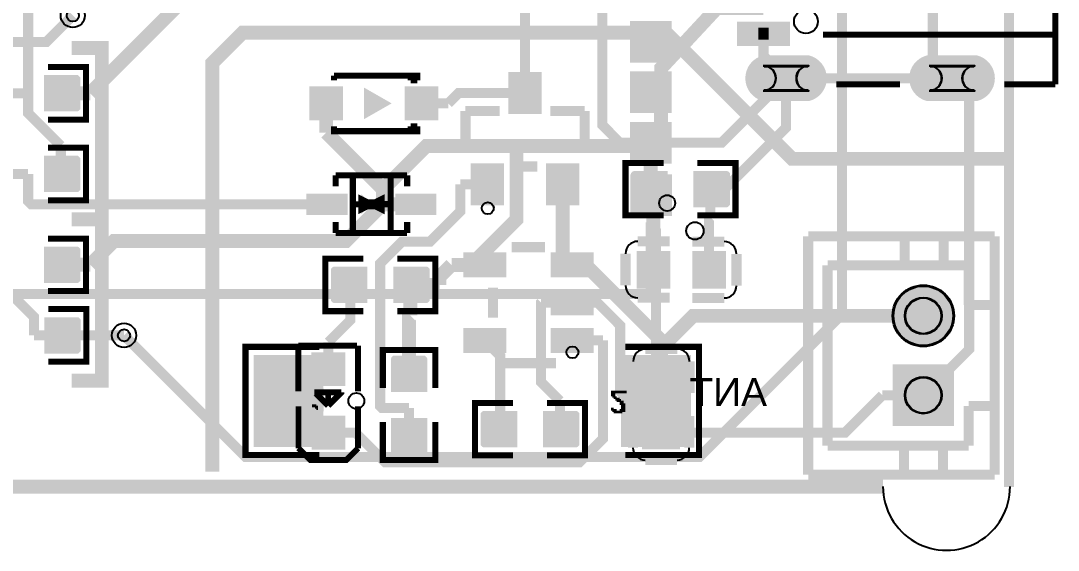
# Model space of a CAD drawing. Header units: millimetres. Extents: x -2.8 to 42, y 68.4 to 97.6.
# Drawn here: x 15.87 to 42.01, y 68.38 to 81.71 of the extents above; entities that cross this region are included whole.
import ezdxf

# ---------------------------------------------------------------- set-up
doc = ezdxf.new("R2010")
doc.units = ezdxf.units.MM
for name, color, linetype, true_color in [('BoardOutLine', 7, 'Continuous', 0xff00ff), ('BottomLayer', 7, 'Continuous', 0x0000ff), ('BottomPasteMaskLayer', 7, 'Continuous', 0x800000), ('BottomSilkLayer', 7, 'Continuous', 0x66cc33), ('BottomSolderMaskLayer', 7, 'Continuous', 0xaa00ff), ('Document', 7, 'Continuous', 0xffffff), ('Hole', 7, 'Continuous', 0x222222), ('Multi-Layer', 7, 'Continuous', 0xc0c0c0), ('TopLayer', 7, 'Continuous', 0xff0000), ('TopPasteMaskLayer', 7, 'Continuous', 0x808080), ('TopSilkLayer', 7, 'Continuous', 0xffcc00), ('TopSolderMaskLayer', 7, 'Continuous', 0x800080)]:
    doc.layers.add(name, color=color, linetype=linetype, true_color=true_color)
doc.styles.get("Standard").update_dxf_attribs({"font": 'arial.ttf'})

msp = doc.modelspace()

# ---------------------------------------------------------------- hatches: boundary and pattern name
at = {"layer": 'BottomLayer'}
for points in [[(32.24508509017028, 80.67820675641349), (31.245085090170278, 80.67820675641349), (31.245085090170278, 81.6782067564136), (32.24508509017028, 81.6782067564136)], [(32.24508509017028, 79.40820421640842), (31.245085090170278, 79.40820421640842), (31.245085090170278, 80.40820421640854), (32.24508509017028, 80.40820421640854)], [(32.24508509017028, 78.13820167640336), (31.245085090170278, 78.13820167640336), (31.245085090170278, 79.13820167640347), (32.24508509017028, 79.13820167640347)], [(32.25509271018541, 76.81831343662691), (31.25509271018541, 76.81831343662691), (31.25509271018541, 77.81831343662691), (32.25509271018541, 77.81831343662691)], [(23.472136144272326, 73.27015494030991), (23.472136144272326, 71.00213360426733), (21.762128524256923, 71.00213360426733), (21.762128524256923, 73.27015494030991)], [(31.022148844297817, 73.27015494030991), (31.022148844297817, 71.00213360426733), (32.73215646431299, 71.00213360426733), (32.73215646431299, 73.27015494030991)]]:
    msp.add_hatch(color=256, dxfattribs=at).paths.add_polyline_path(points)
at = {"layer": 'BottomPasteMaskLayer'}
for points in [[(32.24508509017028, 80.67820675641349), (31.245085090170278, 80.67820675641349), (31.245085090170278, 81.6782067564136), (32.24508509017028, 81.6782067564136)], [(32.24508509017028, 79.40820421640842), (31.245085090170278, 79.40820421640842), (31.245085090170278, 80.40820421640854), (32.24508509017028, 80.40820421640854)], [(32.24508509017028, 78.13820167640336), (31.245085090170278, 78.13820167640336), (31.245085090170278, 79.13820167640347), (32.24508509017028, 79.13820167640347)], [(32.25509271018541, 76.81831343662691), (31.25509271018541, 76.81831343662691), (31.25509271018541, 77.81831343662691), (32.25509271018541, 77.81831343662691)], [(23.472136144272326, 73.17015494031), (23.472136144272326, 72.62171704343416), (23.37213614427219, 72.52171704343414), (22.990728981458005, 72.52171704343414), (22.89072898145787, 72.42171704343411), (22.89072898145787, 71.85057150114312), (22.990728981458005, 71.7505715011431), (23.37213614427219, 71.7505715011431), (23.472136144272326, 71.65057150114308), (23.472136144272326, 71.10213360426724), (23.37213614427219, 71.00213360426733), (21.86212852425706, 71.00213360426733), (21.762128524256923, 71.10213360426724), (21.762128524256923, 73.17015494031), (21.86212852425706, 73.27015494030991), (23.37213614427219, 73.27015494030991)], [(31.022148844297817, 73.17015494031), (31.022148844297817, 72.62171704343416), (31.122148844297726, 72.52171704343414), (31.50355600711191, 72.52171704343414), (31.603556007112047, 72.42171704343411), (31.603556007112047, 71.85057150114312), (31.50355600711191, 71.7505715011431), (31.122148844297726, 71.7505715011431), (31.022148844297817, 71.65057150114308), (31.022148844297817, 71.10213360426724), (31.122148844297726, 71.00213360426733), (32.63215646431286, 71.00213360426733), (32.73215646431299, 71.10213360426724), (32.73215646431299, 73.17015494031), (32.63215646431286, 73.27015494030991), (31.122148844297726, 73.27015494030991)]]:
    msp.add_hatch(color=256, dxfattribs=at).paths.add_polyline_path(points)
at = {"layer": 'BottomSolderMaskLayer'}
for points in [[(32.27049030227113, 80.65280154431275), (31.21969020067081, 80.65280154431275), (31.21969020067081, 81.70360164591307), (32.27049030227113, 81.70360164591307)], [(34.57623825247629, 79.68672847345705, -0.7853981633974483), (34.57623825247629, 80.83752857505725), (35.72703835407674, 80.83752857505725, -0.7853981633974483), (35.72703835407674, 79.68672847345705)], [(38.704015517122116, 79.68672847345705, -0.7853981633974483), (38.704015517122116, 80.83752857505725), (39.959433809776556, 80.83752857505725, -0.7853981633974483), (39.959433809776556, 79.68672847345705)], [(32.27049030227113, 79.38279900430769), (31.21969020067081, 79.38279900430769), (31.21969020067081, 80.433599105908), (32.27049030227113, 80.433599105908)], [(32.27049030227113, 78.11279646430262), (31.21969020067081, 78.11279646430262), (31.21969020067081, 79.16359656590294), (32.27049030227113, 79.16359656590294)], [(32.280490180335164, 76.79291596647715), (31.229690078735075, 76.79291596647715), (31.229690078735075, 77.84371606807736), (32.280490180335164, 77.84371606807736)], [(37.83307721615447, 74.27914655829318, 1), (39.38307721615447, 74.27914655829318, 1)], [(23.497533554068013, 73.29555527557363), (23.497533554068013, 70.97673326900349), (21.736725832452294, 70.97673326900349), (21.736725832452294, 73.29555527557363)], [(30.996751434502357, 73.29555527557363), (30.996751434502357, 70.97673326900349), (32.75755915611762, 70.97673326900349), (32.75755915611762, 73.29555527557363)], [(39.383090339513956, 73.05415968165278), (39.383090339513956, 71.50415968165271), (37.833064092794984, 71.50415968165271), (37.833064092794984, 73.05415968165278)]]:
    msp.add_hatch(color=256, dxfattribs=at).paths.add_polyline_path(points)
at = {"layer": 'Document'}
for points in [[(25.21506223012443, 79.62915925831862), (24.515062230124613, 79.22915925831865), (24.515062230124613, 80.02915925831849)], [(23.86507493014983, 79.53916687833384), (23.265074930149922, 79.53916687833384), (23.265074930149922, 79.71915163830329), (23.86507493014983, 79.71915163830329)], [(23.655143510286962, 79.92905765811531), (23.655143510286962, 79.32905765811529), (23.475158750317405, 79.32905765811529), (23.475158750317405, 79.92905765811531)], [(26.264871729743618, 79.53916687833384), (25.66487172974348, 79.53916687833384), (25.66487172974348, 79.71915163830329), (26.264871729743618, 79.71915163830329)], [(24.450647701295566, 77.34315468630939), (24.450647701295566, 76.83515367030736), (24.704648209296465, 77.08915417830838)], [(24.958648717297592, 76.83515367030736), (24.958648717297592, 77.34315468630939), (24.704648209296465, 77.08915417830838)], [(23.554305308610537, 72.66443992887991), (23.554305308610537, 73.20444500889005), (23.684302768605676, 73.20444500889005), (23.684302768605676, 72.66443992887991)], [(23.889763779527584, 72.87007874015762), (23.34975869951745, 72.87007874015762), (23.34975869951745, 73.00005080010158), (23.889763779527584, 73.00005080010158)], [(23.356972313944652, 71.90650241300489), (23.39296418592835, 71.90650241300489), (23.39296418592835, 72.44650749301502), (23.356972313944652, 72.44650749301502)], [(23.39296418592835, 71.87051054102119), (23.42898145796289, 71.87051054102119), (23.42898145796289, 72.44650749301502), (23.39296418592835, 72.44650749301502)], [(23.42898145796289, 71.87051054102119), (23.464973329946588, 71.87051054102119), (23.464973329946588, 72.44650749301502), (23.42898145796289, 72.44650749301502)], [(23.464973329946588, 71.87051054102119), (23.500965201930285, 71.87051054102119), (23.500965201930285, 72.44650749301502), (23.464973329946588, 72.44650749301502)], [(30.73939547879081, 72.25323850647703), (30.775387350774736, 72.25323850647703), (30.775387350774736, 72.39723139446289), (30.73939547879081, 72.39723139446289)], [(30.775387350774736, 72.21722123444249), (30.811379222758433, 72.21722123444249), (30.811379222758433, 72.39723139446289), (30.775387350774736, 72.39723139446289)], [(30.811379222758433, 72.18122936245868), (30.847396494793202, 72.18122936245868), (30.847396494793202, 72.39723139446289), (30.811379222758433, 72.39723139446289)], [(30.847396494793202, 72.32522225044454), (30.8833883667769, 72.32522225044454), (30.8833883667769, 72.39723139446289), (30.847396494793202, 72.39723139446289)], [(30.8833883667769, 72.32522225044454), (30.91938023876037, 72.32522225044454), (30.91938023876037, 72.39723139446289), (30.8833883667769, 72.39723139446289)], [(30.91938023876037, 72.32522225044454), (30.955397510795137, 72.32522225044454), (30.955397510795137, 72.39723139446289), (30.91938023876037, 72.39723139446289)], [(30.955397510795137, 72.32522225044454), (30.991389382778834, 72.32522225044454), (30.991389382778834, 72.39723139446289), (30.955397510795137, 72.39723139446289)], [(30.991389382778834, 72.32522225044454), (31.02738125476253, 72.32522225044454), (31.02738125476253, 72.39723139446289), (30.991389382778834, 72.39723139446289)], [(31.02738125476253, 72.32522225044454), (31.063398526797073, 72.32522225044454), (31.063398526797073, 72.39723139446289), (31.02738125476253, 72.39723139446289)], [(31.063398526797073, 72.32522225044454), (31.09939039878077, 72.32522225044454), (31.09939039878077, 72.39723139446289), (31.063398526797073, 72.39723139446289)], [(31.09939039878077, 72.32522225044454), (31.135382270764467, 72.32522225044454), (31.135382270764467, 72.39723139446289), (31.09939039878077, 72.39723139446289)], [(30.847396494793202, 72.1452374904751), (30.8833883667769, 72.1452374904751), (30.8833883667769, 72.25323850647703), (30.847396494793202, 72.25323850647703)], [(30.8833883667769, 72.10922021844044), (30.91938023876037, 72.10922021844044), (30.91938023876037, 72.21722123444249), (30.8833883667769, 72.21722123444249)], [(30.91938023876037, 72.10922021844044), (30.955397510795137, 72.10922021844044), (30.955397510795137, 72.21722123444249), (30.91938023876037, 72.21722123444249)], [(30.955397510795137, 72.03723647447305), (30.991389382778834, 72.03723647447305), (30.991389382778834, 72.18122936245868), (30.955397510795137, 72.18122936245868)], [(30.991389382778834, 71.82123444246895), (31.02738125476253, 71.82123444246895), (31.02738125476253, 72.1452374904751), (30.991389382778834, 72.1452374904751)], [(31.02738125476253, 71.85722631445265), (31.063398526797073, 71.85722631445265), (31.063398526797073, 72.1452374904751), (31.02738125476253, 72.1452374904751)], [(23.21297942595902, 71.97851155702313), (23.248971297942717, 71.97851155702313), (23.248971297942717, 72.05049530099063), (23.21297942595902, 72.05049530099063)], [(23.248971297942717, 71.97851155702313), (23.284963169926186, 71.97851155702313), (23.284963169926186, 72.05049530099063), (23.248971297942717, 72.05049530099063)], [(23.284963169926186, 71.94249428498858), (23.320980441960955, 71.94249428498858), (23.320980441960955, 72.05049530099063), (23.284963169926186, 72.05049530099063)], [(23.320980441960955, 71.90650241300489), (23.356972313944652, 71.90650241300489), (23.356972313944652, 72.01450342900694), (23.320980441960955, 72.01450342900694)], [(30.73939547879081, 71.89321818643646), (30.775387350774736, 71.89321818643646), (30.775387350774736, 71.9652273304547), (30.73939547879081, 71.9652273304547)], [(30.775387350774736, 71.85722631445265), (30.811379222758433, 71.85722631445265), (30.811379222758433, 71.9652273304547), (30.775387350774736, 71.9652273304547)], [(30.811379222758433, 71.82123444246895), (30.847396494793202, 71.82123444246895), (30.847396494793202, 71.92923545847088), (30.811379222758433, 71.92923545847088)], [(30.847396494793202, 71.82123444246895), (30.8833883667769, 71.82123444246895), (30.8833883667769, 71.92923545847088), (30.847396494793202, 71.92923545847088)], [(30.8833883667769, 71.82123444246895), (30.91938023876037, 71.82123444246895), (30.91938023876037, 71.89321818643646), (30.8833883667769, 71.89321818643646)], [(30.91938023876037, 71.82123444246895), (30.955397510795137, 71.82123444246895), (30.955397510795137, 71.89321818643646), (30.91938023876037, 71.89321818643646)], [(30.955397510795137, 71.82123444246895), (30.991389382778834, 71.82123444246895), (30.991389382778834, 71.92923545847088), (30.955397510795137, 71.92923545847088)], [(31.063398526797073, 71.85722631445265), (31.09939039878077, 71.85722631445265), (31.09939039878077, 72.07322834645674), (31.063398526797073, 72.07322834645674)], [(23.561163322326593, 71.06550673101356), (23.561163322326593, 71.60551181102369), (23.69116078232173, 71.60551181102369), (23.69116078232173, 71.06550673101356)]]:
    msp.add_hatch(color=256, dxfattribs=at).paths.add_polyline_path(points)
at = {"layer": 'Multi-Layer'}
for points in [[(34.60163830327656, 79.71212852425715, -0.7853981633974483), (34.60163830327656, 80.81212852425715), (35.701638303276695, 80.81212852425715, -0.7853981633974483), (35.701638303276695, 79.71212852425715)], [(38.73172466344954, 79.71212852425715, -0.7853981633974483), (38.73172466344954, 80.81212852425715), (39.93172466344936, 80.81212852425715, -0.7853981633974483), (39.93172466344936, 79.71212852425715)], [(37.85807721615447, 74.27914655829318, 1), (39.35807721615447, 74.27914655829318, 1)], [(39.35808991617978, 73.0291592583186), (39.35808991617978, 71.52915925831849), (37.858064516128934, 71.52915925831849), (37.858064516128934, 73.0291592583186)]]:
    msp.add_hatch(color=256, dxfattribs=at).paths.add_polyline_path(points)
at = {"layer": 'TopLayer'}
for points in [[(34.012065024129924, 81.38201676403355), (34.012065024129924, 81.68201676403362), (35.15207010414019, 81.68201676403362), (35.15207010414019, 81.38201676403355)], [(34.012065024129924, 81.08204216408433), (34.012065024129924, 81.3820421640844), (35.15207010414019, 81.3820421640844), (35.15207010414019, 81.08204216408433)], [(16.47904495809007, 79.45115570231144), (16.47904495809007, 80.31516383032772), (17.28552197104409, 80.31516383032772), (17.28552197104409, 79.45115570231144)], [(28.17510795021599, 79.39017018034042), (28.17510795021599, 80.39017018034042), (28.975107950215943, 80.39017018034042), (28.975107950215943, 79.39017018034042)], [(23.965151130302274, 79.22915925831865), (23.16515113030232, 79.22915925831865), (23.16515113030232, 80.02915925831849), (23.965151130302274, 80.02915925831849)], [(26.364947929895834, 79.22915925831865), (25.56494792989588, 79.22915925831865), (25.56494792989588, 80.02915925831849), (26.364947929895834, 80.02915925831849)], [(16.47904495809007, 77.41915163830333), (16.47904495809007, 78.28315976631961), (17.28552197104409, 78.28315976631961), (17.28552197104409, 77.41915163830333)], [(27.225044450088944, 77.09017018034035), (27.225044450088944, 78.09017018034035), (28.0250444500889, 78.09017018034035), (28.0250444500889, 77.09017018034035)], [(29.125069850139653, 77.09014478028962), (29.125069850139653, 78.09014478028962), (29.925069850139607, 78.09014478028962), (29.925069850139607, 77.09014478028962)], [(32.14157988315969, 77.03815087630176), (32.14157988315969, 77.90215900431804), (31.335102870205674, 77.90215900431804), (31.335102870205674, 77.03815087630176)], [(32.84160528321058, 77.03815087630176), (32.84160528321058, 77.90215900431804), (33.6480822961646, 77.90215900431804), (33.6480822961646, 77.03815087630176)], [(24.07965455930912, 77.33416306832612), (24.07965455930912, 76.84414528829063), (23.094640589281198, 76.84414528829063), (23.094640589281198, 77.33416306832612)], [(25.329641859283583, 77.33416306832612), (25.329641859283583, 76.84414528829063), (26.314655829311732, 76.84414528829063), (26.314655829311732, 77.33416306832612)], [(16.47904495809007, 75.13314706629421), (16.47904495809007, 75.9971551943105), (17.28552197104409, 75.9971551943105), (17.28552197104409, 75.13314706629421)], [(27.059131318262644, 75.26027432054866), (27.05915671831349, 75.86027432054868), (28.059131318262644, 75.86022352044711), (28.059182118364333, 75.26027432054866)], [(29.259309118618376, 75.26017272034551), (29.25928371856753, 75.86012192024396), (30.259359918719838, 75.86017272034553), (30.25933451866922, 75.26012192024393)], [(31.412065024130015, 75.8881635763272), (32.2120650241302, 75.8881635763272), (32.2120650241302, 74.9881381762765), (31.412065024130015, 74.9881381762765)], [(32.812065024130106, 75.8881635763272), (33.61206502413029, 75.8881635763272), (33.61206502413029, 74.9881381762765), (32.812065024130106, 74.9881381762765)], [(24.580137160274262, 75.48915417830847), (24.580137160274262, 74.62514605029219), (23.773660147320243, 74.62514605029219), (23.773660147320243, 75.48915417830847)], [(25.280162560325152, 75.48915417830847), (25.280162560325152, 74.62514605029219), (26.08663957327917, 74.62514605029219), (26.08663957327917, 75.48915417830847)], [(29.25933451866922, 74.31023622047258), (29.259309118618376, 74.91023622047248), (30.259309118618376, 74.91023622047248), (30.259309118618376, 74.31023622047258)], [(16.487680975361855, 73.35514351028701), (16.487680975361855, 74.2191516383034), (17.2941579883161, 74.2191516383034), (17.2941579883161, 73.35514351028701)], [(27.059131318262644, 73.36019812039638), (27.059131318262644, 73.96024892049797), (28.05915671831349, 73.9601981203964), (28.059182118364333, 73.36024892049795)], [(29.259258318516686, 73.36029972059953), (29.259258318516686, 73.96035052070113), (30.259258318516686, 73.96035052070113), (30.259258318516686, 73.36029972059953)], [(24.019151638303356, 72.53495046990099), (23.2191516383034, 72.53495046990099), (23.2191516383034, 73.33495046990106), (24.019151638303356, 73.33495046990106)], [(25.22204724409471, 72.3816611633224), (26.08605537211065, 72.3816611633224), (26.08605537211065, 73.18813817627642), (25.22204724409471, 73.18813817627642)], [(32.45407670815348, 73.1365506731014), (32.45407670815348, 72.33655067310144), (31.554051308102544, 72.33655067310144), (31.554051308102544, 73.1365506731014)], [(24.026162052324253, 70.93594107188221), (23.22616205232407, 70.93594107188221), (23.22616205232407, 71.73594107188217), (24.026162052324253, 71.73594107188217)], [(25.22204724409471, 71.68163576327152), (26.08605537211065, 71.68163576327152), (26.08605537211065, 70.8751587503175), (25.22204724409471, 70.8751587503175)], [(28.352044704089394, 70.99174498348998), (28.352044704089394, 71.85575311150626), (27.545567691135375, 71.85575311150626), (27.545567691135375, 70.99174498348998)], [(29.052070104140057, 70.99174498348998), (29.052070104140057, 71.85575311150626), (29.858547117094304, 71.85575311150626), (29.858547117094304, 70.99174498348998)], [(32.45407670815348, 71.73655067310142), (32.45407670815348, 70.93655067310135), (31.554051308102544, 70.93655067310135), (31.554051308102544, 71.73655067310142)]]:
    msp.add_hatch(color=256, dxfattribs=at).paths.add_polyline_path(points)
at = {"layer": 'TopPasteMaskLayer'}
for points in [[(17.324053848107724, 80.33314706629415), (16.52405384810777, 80.33314706629415), (16.47404114808228, 80.28313436626877), (16.47404114808228, 80.0551689103379), (16.844043688087368, 80.0551689103379), (16.844043688087368, 79.72517145034294), (16.47404114808228, 79.72517145034294), (16.47404114808228, 79.48313436626881), (16.52405384810777, 79.43314706629428), (17.324053848107724, 79.43314706629428), (17.37404114808237, 79.48313436626881), (17.37404114808237, 80.28313436626877)], [(28.17510795021599, 79.39017018034042), (28.17510795021599, 80.39017018034042), (28.975107950215943, 80.39017018034042), (28.975107950215943, 79.39017018034042)], [(23.965151130302274, 79.22915925831865), (23.16515113030232, 79.22915925831865), (23.16515113030232, 80.02915925831849), (23.965151130302274, 80.02915925831849)], [(26.364947929895834, 79.22915925831865), (25.56494792989588, 79.22915925831865), (25.56494792989588, 80.02915925831849), (26.364947929895834, 80.02915925831849)], [(17.324053848107724, 78.30114300228604), (16.52405384810777, 78.30114300228604), (16.47404114808228, 78.25113030226066), (16.47404114808228, 78.02316484632979), (16.844043688087368, 78.02316484632979), (16.844043688087368, 77.69316738633484), (16.47404114808228, 77.69316738633484), (16.47404114808228, 77.4511303022606), (16.52405384810777, 77.40114300228606), (17.324053848107724, 77.40114300228606), (17.37404114808237, 77.4511303022606), (17.37404114808237, 78.25113030226066)], [(27.225044450088944, 77.09017018034035), (27.225044450088944, 78.09017018034035), (28.0250444500889, 78.09017018034035), (28.0250444500889, 77.09017018034035)], [(29.125069850139653, 77.09014478028962), (29.125069850139653, 78.09014478028962), (29.925069850139607, 78.09014478028962), (29.925069850139607, 77.09014478028962)], [(32.13660147320297, 77.8701295402592), (32.13660147320297, 77.64216408432821), (31.756616713233598, 77.64216408432821), (31.756616713233598, 77.31216662433337), (32.13660147320297, 77.31216662433337), (32.13660147320297, 77.07012954025913), (32.08661417322833, 77.0201422402846), (31.296621793243503, 77.0201422402846), (31.24660909321824, 77.07012954025913), (31.24660909321824, 77.8701295402592), (31.296621793243503, 77.92014224028458), (32.08661417322833, 77.92014224028458)], [(33.68661417322846, 77.92014224028458), (32.88661417322828, 77.92014224028458), (32.83660147320279, 77.8701295402592), (32.83660147320279, 77.64216408432821), (33.20660401320811, 77.64216408432821), (33.20660401320811, 77.31216662433337), (32.83660147320279, 77.31216662433337), (32.83660147320279, 77.07012954025913), (32.88661417322828, 77.0201422402846), (33.68661417322846, 77.0201422402846), (33.73660147320288, 77.07012954025913), (33.73660147320288, 77.8701295402592)], [(24.07965455930912, 77.33416306832612), (24.07965455930912, 76.84414528829063), (23.094640589281198, 76.84414528829063), (23.094640589281198, 77.33416306832612)], [(25.329641859283583, 77.33416306832612), (25.329641859283583, 76.84414528829063), (26.314655829311732, 76.84414528829063), (26.314655829311732, 77.33416306832612)], [(17.324053848107724, 76.01513843027692), (16.52405384810777, 76.01513843027692), (16.47404114808228, 75.96512573025154), (16.47404114808228, 75.73716027432067), (16.844043688087368, 75.73716027432067), (16.844043688087368, 75.40716281432572), (16.47404114808228, 75.40716281432572), (16.47404114808228, 75.16512573025148), (16.52405384810777, 75.11513843027694), (17.324053848107724, 75.11513843027694), (17.37404114808237, 75.16512573025148), (17.37404114808237, 75.96512573025154)], [(27.059131318262644, 75.26027432054866), (27.05915671831349, 75.86027432054868), (28.059131318262644, 75.86022352044711), (28.059182118364333, 75.26027432054866)], [(29.259309118618376, 75.26017272034551), (29.25928371856753, 75.86012192024396), (30.259359918719838, 75.86017272034553), (30.25933451866922, 75.26012192024393)], [(31.412065024130015, 75.8881635763272), (32.2120650241302, 75.8881635763272), (32.2120650241302, 74.9881381762765), (31.412065024130015, 74.9881381762765)], [(32.812065024130106, 75.8881635763272), (33.61206502413029, 75.8881635763272), (33.61206502413029, 74.9881381762765), (32.812065024130106, 74.9881381762765)], [(23.73512827025661, 74.60716281432565), (24.535128270256564, 74.60716281432565), (24.585140970281827, 74.65717551435102), (24.585140970281827, 74.88514097028201), (24.215138430276966, 74.88514097028201), (24.215138430276966, 75.21513843027685), (24.585140970281827, 75.21513843027685), (24.585140970281827, 75.45717551435109), (24.535128270256564, 75.50716281432562), (23.73512827025661, 75.50716281432562), (23.685140970281964, 75.45717551435109), (23.685140970281964, 74.65717551435102)], [(25.285140970281873, 74.65717551435102), (25.285140970281873, 74.88514097028201), (25.665125730251475, 74.88514097028201), (25.665125730251475, 75.21513843027685), (25.285140970281873, 75.21513843027685), (25.285140970281873, 75.45717551435109), (25.33512827025652, 75.50716281432562), (26.125120650241342, 75.50716281432562), (26.175133350266606, 75.45717551435109), (26.175133350266606, 74.65717551435102), (26.125120650241342, 74.60716281432565), (25.33512827025652, 74.60716281432565)], [(29.25933451866922, 74.31023622047258), (29.259309118618376, 74.91023622047248), (30.259309118618376, 74.91023622047248), (30.259309118618376, 74.31023622047258)], [(17.332689865379734, 74.23713487426983), (16.53268986537978, 74.23713487426983), (16.48267716535429, 74.18712217424445), (16.48267716535429, 73.95915671831347), (16.852679705359378, 73.95915671831347), (16.852679705359378, 73.62915925831862), (16.48267716535429, 73.62915925831862), (16.48267716535429, 73.38712217424438), (16.53268986537978, 73.33713487426985), (17.332689865379734, 73.33713487426985), (17.38267716535438, 73.38712217424438), (17.38267716535438, 74.18712217424445)], [(27.059131318262644, 73.36019812039638), (27.059131318262644, 73.96024892049797), (28.05915671831349, 73.9601981203964), (28.059182118364333, 73.36024892049795)], [(29.259258318516686, 73.36029972059953), (29.259258318516686, 73.96035052070113), (30.259258318516686, 73.96035052070113), (30.259258318516686, 73.36029972059953)], [(24.019151638303356, 72.53495046990099), (23.2191516383034, 72.53495046990099), (23.2191516383034, 73.33495046990106), (24.019151638303356, 73.33495046990106)], [(26.054025908051926, 72.38663957327913), (25.826060452121055, 72.38663957327913), (25.826060452121055, 72.76662433324873), (25.49606299212587, 72.76662433324873), (25.49606299212587, 72.38663957327913), (25.254025908051972, 72.38663957327913), (25.2040386080771, 72.43662687325377), (25.2040386080771, 73.2266192532386), (25.254025908051972, 73.27663195326397), (26.054025908051926, 73.27663195326397), (26.10403860807719, 73.2266192532386), (26.10403860807719, 72.43662687325377)], [(32.45407670815348, 73.1365506731014), (32.45407670815348, 72.33655067310144), (31.554051308102544, 72.33655067310144), (31.554051308102544, 73.1365506731014)], [(28.347066294132446, 71.82372364744731), (28.347066294132446, 71.59575819151644), (27.96708153416307, 71.59575819151644), (27.96708153416307, 71.26576073152148), (28.347066294132446, 71.26576073152148), (28.347066294132446, 71.02372364744724), (28.297078994158028, 70.97373634747282), (27.507086614173204, 70.97373634747282), (27.45707391414794, 71.02372364744724), (27.45707391414794, 71.82372364744731), (27.507086614173204, 71.87373634747269), (28.297078994158028, 71.87373634747269)], [(29.897078994158164, 71.87373634747269), (29.097078994157982, 71.87373634747269), (29.04706629413249, 71.82372364744731), (29.04706629413249, 71.59575819151644), (29.41706883413758, 71.59575819151644), (29.41706883413758, 71.26576073152148), (29.04706629413249, 71.26576073152148), (29.04706629413249, 71.02372364744724), (29.097078994157982, 70.97373634747282), (29.897078994158164, 70.97373634747282), (29.947066294132583, 71.02372364744724), (29.947066294132583, 71.82372364744731)], [(24.026162052324253, 70.93594107188221), (23.22616205232407, 70.93594107188221), (23.22616205232407, 71.73594107188217), (24.026162052324253, 71.73594107188217)], [(26.10403860807719, 70.83662687325386), (26.10403860807719, 71.6366268732537), (26.054025908051926, 71.6866395732792), (25.826060452121055, 71.6866395732792), (25.826060452121055, 71.3166370332741), (25.49606299212587, 71.3166370332741), (25.49606299212587, 71.6866395732792), (25.254025908051972, 71.6866395732792), (25.2040386080771, 71.6366268732537), (25.2040386080771, 70.83662687325386), (25.254025908051972, 70.78663957327922), (26.054025908051926, 70.78663957327922)], [(32.45407670815348, 71.73655067310142), (32.45407670815348, 70.93655067310135), (31.554051308102544, 70.93655067310135), (31.554051308102544, 71.73655067310142)]]:
    msp.add_hatch(color=256, dxfattribs=at).paths.add_polyline_path(points)
at = {"layer": 'TopSilkLayer'}
msp.add_hatch(color=256, dxfattribs=at).paths.add_polyline_path([(25.215036830073586, 79.62913385826778), (24.515036830073768, 79.2291338582678), (24.515036830073768, 80.02913385826776)])
at = {"layer": 'TopSolderMaskLayer'}
for points in [[(33.915527196645826, 81.37532747655848), (33.915527196645826, 81.68869586477649), (35.24857352295339, 81.68869586477649), (35.24857352295339, 81.37532747655848)], [(33.915527196645826, 81.07535287660926), (33.915527196645826, 81.38872126482727), (35.24857352295339, 81.38872126482727), (35.24857352295339, 81.07535287660926)], [(34.57623825247629, 79.68672847345705, -0.7853981633974483), (34.57623825247629, 80.83752857505725), (35.72703835407674, 80.83752857505725, -0.7853981633974483), (35.72703835407674, 79.68672847345705)], [(38.704015517122116, 79.68672847345705, -0.7853981633974483), (38.704015517122116, 80.83752857505725), (39.959433809776556, 80.83752857505725, -0.7853981633974483), (39.959433809776556, 79.68672847345705)], [(16.453637707502367, 79.4257556515114), (16.453637707502367, 80.34056388112776), (17.310914822056475, 80.34056388112776), (17.310914822056475, 79.4257556515114)], [(28.154790490226105, 79.35841366521447), (28.154790490226105, 80.4219137922147), (28.995430571506404, 80.4219137922147), (28.995430571506404, 79.35841366521447)], [(23.990551181102546, 79.20375920751849), (23.139751079502275, 79.20375920751849), (23.139751079502275, 80.05455930911864), (23.990551181102546, 80.05455930911864)], [(26.39034798069588, 79.20375920751849), (25.539547879095608, 79.20375920751849), (25.539547879095608, 80.05455930911864), (26.39034798069588, 80.05455930911864)], [(16.453637707502367, 77.39375158750329), (16.453637707502367, 78.30855981711966), (17.310914822056475, 78.30855981711966), (17.310914822056475, 77.39375158750329)], [(27.204721828798483, 77.0584281813725), (27.204721828798483, 78.12192830837273), (28.045361910078782, 78.12192830837273), (28.045361910078782, 77.0584281813725)], [(29.10475239014977, 77.05840116841534), (29.10475239014977, 78.12190129541557), (29.94539247143007, 78.12190129541557), (29.94539247143007, 77.05840116841534)], [(32.16697753403082, 77.01275082550171), (32.16697753403082, 77.9275590551182), (31.309700419476258, 77.9275590551182), (31.309700419476258, 77.01275082550171)], [(32.81620443243423, 77.01275082550171), (32.81620443243423, 77.9275590551182), (33.67348154698834, 77.9275590551182), (33.67348154698834, 77.01275082550171)], [(24.105049370284405, 77.35956443580505), (24.105049370284405, 76.8187439208117), (23.069235298656395, 76.8187439208117), (23.069235298656395, 77.35956443580505)], [(25.304239188571046, 77.35956443580505), (25.304239188571046, 76.8187439208117), (26.340053260199284, 76.8187439208117), (26.340053260199284, 77.35956443580505)], [(16.453637707502367, 75.10774701549406), (16.453637707502367, 76.02255524511054), (17.310914822056475, 76.02255524511054), (17.310914822056475, 75.10774701549406)], [(27.017460419866893, 75.24526796989073), (27.01748793712659, 75.8752755899061), (28.100814919909453, 75.87522224915426), (28.100869954428163, 75.24526796989073)], [(29.217640337431476, 75.24517399163847), (29.21761282017178, 75.87512827090188), (30.301049871992063, 75.87518161165372), (30.301022354732822, 75.24512065088663)], [(31.386666586236288, 75.9135643439746), (32.23746668783656, 75.9135643439746), (32.23746668783656, 74.9627374086291), (31.386666586236288, 74.9627374086291)], [(32.78666336042352, 75.9135643439746), (33.63746346202379, 75.9135643439746), (33.63746346202379, 74.9627374086291), (32.78666336042352, 74.9627374086291)], [(24.605544410862194, 75.51455422910851), (24.605544410862194, 74.59974599949203), (23.74826729630763, 74.59974599949203), (23.74826729630763, 75.51455422910851)], [(25.254755309737448, 75.51455422910851), (25.254755309737448, 74.59974599949203), (26.112032424291556, 74.59974599949203), (26.112032424291556, 75.51455422910851)], [(37.83307721615447, 74.27914655829318, 1), (39.38307721615447, 74.27914655829318, 1)], [(29.217667854690717, 74.29523876209055), (29.217640337431476, 74.9252463821058), (30.30099483747358, 74.9252463821058), (30.30099483747358, 74.29523876209055)], [(16.46227372477415, 73.32974345948696), (16.46227372477415, 74.24455168910345), (17.319550839328485, 74.24455168910345), (17.319550839328485, 73.32974345948696)], [(27.017460419866893, 73.34519685103896), (27.017460419866893, 73.97525781180605), (28.100842437168694, 73.97520447105421), (28.100869954428163, 73.3452501917908)], [(29.21758530291254, 73.34529082929134), (29.21758530291254, 73.97535179005843), (30.300939802954872, 73.97535179005843), (30.300939802954872, 73.34529082929134)], [(24.04454523747745, 72.5095488061944), (23.193745135877407, 72.5095488061944), (23.193745135877407, 73.36034890779467), (24.04454523747745, 73.36034890779467)], [(25.194835246739785, 72.35795464836474), (26.113267369465575, 72.35795464836474), (26.113267369465575, 73.21184917148776), (25.194835246739785, 73.21184917148776)], [(32.48265257175672, 73.1591256286456), (32.48265257175672, 72.31396998277876), (31.525475444499307, 72.31396998277876), (31.525475444499307, 73.1591256286456)], [(39.383090339513956, 73.05415968165278), (39.383090339513956, 71.50415968165271), (37.833064092794984, 71.50415968165271), (37.833064092794984, 73.05415968165278)], [(28.377451954677326, 70.96634941294337), (28.377451954677326, 71.88115764255997), (27.52017484012299, 71.88115764255997), (27.52017484012299, 70.96634941294337)], [(29.026662853552352, 70.96634941294337), (29.026662853552352, 71.88115764255997), (29.883939968106688, 71.88115764255997), (29.883939968106688, 70.96634941294337)], [(24.05156532893716, 70.91053456945633), (23.200765227336888, 70.91053456945633), (23.200765227336888, 71.76133467105649), (24.05156532893716, 71.76133467105649)], [(25.194835246739785, 71.70534526506492), (26.113267369465575, 71.70534526506492), (26.113267369465575, 70.85145074194202), (25.194835246739785, 70.85145074194202)], [(32.48265257175672, 71.75912849603492), (32.48265257175672, 70.91397285016797), (31.525475444499307, 70.91397285016797), (31.525475444499307, 71.75912849603492)]]:
    msp.add_hatch(color=256, dxfattribs=at).paths.add_polyline_path(points)

# ---------------------------------------------------------------- linework, layer by layer
at = {"layer": 'BoardOutLine'}
for points, const_width in [([(40.767081534163026, 95.88519177038359), (40.767081534163026, 69.96675133350277)], 0.25400050800101603), ([(37.59207518415042, 69.97713995428), (10.20320040640081, 69.97713995428)], 0.3500127000254001)]:
    msp.add_lwpolyline(points, dxfattribs=dict(at, const_width=const_width))
msp.add_arc((39.19367538735037, 69.97711452706471), 1.6016002034018029, 179.99909036477942, 359.99909227387536, dxfattribs=at)
at = {"layer": 'BottomLayer', "const_width": 0.25400050800101603}
for points in [[(33.782067564135104, 86.32504445008897), (36.558293116586356, 83.54881889763783), (36.558293116586356, 74.31666243332484), (32.96266192532403, 70.72103124206251), (21.540259080518126, 70.72103124206251), (18.474218948437965, 73.78707137414278)], [(39.33172466344945, 80.26205232410473), (38.848869697739474, 80.74490728981459), (38.848869697739474, 83.31209042418084)], [(30.965963931927718, 78.6382270764542), (30.51993903987818, 79.08425196850396), (30.51993903987818, 82.02252984505981)], [(17.18313436626886, 81.84345948691907), (16.51765303530624, 81.17797815595634), (13.965201930403964, 81.17797815595634)], [(35.15163830327651, 80.26205232410473), (33.527813055625984, 78.6382270764542), (31.7449834899669, 78.6382270764542)], [(38.60807721615447, 72.27907035814076), (39.764287528575096, 73.43528067056138), (39.764287528575096, 79.82948945897897), (39.33172466344945, 80.26205232410473)], [(31.7449834899669, 78.6382270764542), (30.965963931927718, 78.6382270764542)], [(31.7551435102871, 77.31818643637291), (31.7551435102871, 76.53916687833373)], [(31.7551435102871, 76.53916687833373), (31.877063754127448, 76.41724663449327), (31.877063754127448, 72.13606807213614)]]:
    msp.add_lwpolyline(points, dxfattribs=at)
at = {"layer": 'BottomSilkLayer'}
for points, const_width in [([(13.965100330200585, 76.63705867411738), (13.965100330200585, 74.82832105664215), (31.745085090170278, 74.82832105664215)], 0.25400050800101603), ([(31.745085090170278, 74.82832105664215), (31.745085090170278, 76.63705867411738)], 0.25400050800101603), ([(23.395935991871966, 73.49875539751088), (21.533528067056295, 73.49875539751088), (21.533528067056295, 70.77353314706636), (23.395935991871966, 70.77353314706636)], 0.15240030480060962), ([(31.09834899669795, 73.49875539751088), (32.96075692151385, 73.49875539751088), (32.96075692151385, 70.77353314706636), (31.09834899669795, 70.77353314706636)], 0.15240030480060962)]:
    msp.add_lwpolyline(points, dxfattribs=dict(at, const_width=const_width))
msp.add_circle((32.85496570993155, 76.41833883667766), 0.21996443992887987, dxfattribs=at)
at = {"layer": 'BottomSolderMaskLayer'}
for points in [[(34.57619839286599, 80.57590513773417), (35.726998494466216, 80.57590513773417)], [(38.756072168449464, 80.57590521423563), (39.90687227004946, 80.57590521423563)], [(34.57619839286599, 79.94819599140678), (35.726998494466216, 79.94819599140678)], [(38.756072168449464, 79.94819606790824), (39.90687227004946, 79.94819606790824)]]:
    msp.add_lwpolyline(points, close=True, dxfattribs=at)
for centre, radius in [((38.60807721615447, 74.27914655829318), 0.7750000000000002), ((38.60807721615447, 74.27914655829318), 0.46501312335958017), ((38.60807721615447, 72.27914655829318), 0.46501312335958017)]:
    msp.add_circle(centre, radius, dxfattribs=at)
for centre, start, end in [((34.57619839286599, 80.26205056457047), 270, 90), ((35.726998494466216, 80.26205056457047), 90, 270), ((38.756072168449464, 80.26205064107194), 270, 90), ((39.90687227004946, 80.26205064107194), 90, 270)]:
    msp.add_arc(centre, 0.3138545731636918, start, end, dxfattribs=at)
at = {"layer": 'Document'}
for centre, radius in [((27.635255270510697, 76.98755397510797), 0.15011430022860048), ((32.15519431038865, 77.11836423672844), 0.19989839979679963), ((29.769113538227202, 73.36017272034553), 0.15011430022860048), ((24.326136652273362, 72.13614427228856), 0.19989839979679963)]:
    msp.add_circle(centre, radius, dxfattribs=at)
at = {"layer": 'Hole'}
for centre in [(17.18313436626886, 81.84353568707138), (18.474218948437965, 73.7871475742952)]:
    msp.add_circle(centre, 0.15250190500381003, dxfattribs=at)
at = {"layer": 'Multi-Layer'}
for points in [[(34.601600203200405, 80.56205232410473), (35.70160020320054, 80.56205232410473)], [(38.78148336296681, 80.56205232410473), (39.88148336296672, 80.56205232410473)], [(34.601600203200405, 79.96205232410473), (35.70160020320054, 79.96205232410473)], [(38.78148336296681, 79.96205232410473), (39.88148336296672, 79.96205232410473)]]:
    msp.add_lwpolyline(points, close=True, dxfattribs=at)
for centre, radius in [((17.18313436626886, 81.84353568707138), 0.30500381000762006), ((35.65176530353051, 81.69215138430275), 0.30000000000000004), ((38.60807721615447, 74.27914655829318), 0.7500000000000001), ((38.60807721615447, 74.27914655829318), 0.4500127000254001), ((18.474218948437965, 73.7871475742952), 0.30500381000762006), ((38.60807721615447, 72.27914655829318), 0.4500127000254001)]:
    msp.add_circle(centre, radius, dxfattribs=at)
for centre, start, end in [((34.601600203200405, 80.26205232410473), 270, 90), ((35.70160020320054, 80.26205232410473), 90, 270), ((38.78148336296681, 80.26205232410473), 270, 90), ((39.88148336296672, 80.26205232410473), 90, 270)]:
    msp.add_arc(centre, 0.30000000000000004, start, end, dxfattribs=at)
at = {"layer": 'TopLayer'}
for points, const_width in [([(17.620777241554606, 79.8830835661671), (26.80238760477505, 89.06469392938789), (26.80238760477505, 90.42410464820932)], 0.3500127000254001), ([(28.57505715011439, 79.89019558039126), (28.57505715011439, 87.70198120396253), (30.772161544323126, 89.89908559817127)], 0.25400050800101603), ([(16.05816611633236, 79.8830835661671), (16.05816611633236, 83.50030480060957), (18.30505461010921, 85.74719329438665)], 0.25400050800101603), ([(28.360680721361405, 78.55770891541783), (32.0010160020322, 78.55770891541783), (32.004064008128125, 80.51816103632211), (33.41122682245373, 82.03200406400822), (34.58216916433821, 82.03200406400822)], 0.3500127000254001), ([(34.58216916433821, 81.5320548641098), (34.58216916433821, 81.23208026416057)], 0.25400050800101603), ([(34.58216916433821, 81.23208026416057), (34.58216916433821, 80.83152146304303), (35.15163830327651, 80.26205232410473)], 0.25400050800101603), ([(33.24485648971313, 77.11447802895611), (35.15163830327651, 79.02125984251973), (35.15163830327651, 80.26205232410473)], 0.25400050800101603), ([(35.15163830327651, 80.26205232410473), (39.33172466344945, 80.26205232410473)], 0.25400050800101603), ([(15.375666751333483, 79.8830835661671), (16.05816611633236, 79.8830835661671)], 0.25400050800101603), ([(16.88239776479554, 78.56228092456195), (16.05816611633236, 79.38651257302513), (16.05816611633236, 79.8830835661671)], 0.25400050800101603), ([(16.88239776479554, 79.8830835661671), (17.620777241554606, 79.8830835661671)], 0.3500127000254001), ([(28.57505715011439, 79.89019558039126), (26.90525781051565, 79.89019558039126), (26.6441452882907, 79.62908305816609)], 0.25400050800101603), ([(23.565151130302183, 79.62908305816609), (23.565151130302183, 78.89375158750317)], 0.3500127000254001), ([(25.96494792989597, 79.62908305816609), (26.6441452882907, 79.62908305816609)], 0.25400050800101603), ([(24.99441198882414, 77.46449072898145), (23.565151130302183, 78.89375158750317)], 0.3500127000254001), ([(16.88239776479554, 77.851079502159), (16.88239776479554, 78.56228092456195)], 0.25400050800101603), ([(28.360680721361405, 78.55770891541783), (26.08763017526053, 78.55770891541783), (24.99441198882414, 77.46449072898145)], 0.3500127000254001), ([(27.217170434340915, 75.56024892049788), (28.360680721361405, 76.70375920751849), (28.360680721361405, 78.55770891541783)], 0.3500127000254001), ([(31.738379476758837, 77.47015494030995), (31.738379476758837, 78.55770891541783)], 0.3500127000254001), ([(15.375666751333483, 77.851079502159), (16.05816611633236, 77.851079502159)], 0.25400050800101603), ([(23.587249174498538, 77.08907797815596), (16.137668275336637, 77.08907797815596), (16.05816611633236, 77.16858013716035), (16.05816611633236, 77.851079502159)], 0.25400050800101603), ([(25.65405130810268, 71.96080772161542), (24.971551943104032, 71.96080772161542), (24.926847853695563, 72.00551181102367), (24.926847853695563, 75.59580899161801), (25.478790957582078, 76.1477520955043), (26.182880365760866, 76.1477520955043), (26.945897891795767, 76.91076962153932), (26.945897891795767, 77.58996697993405)], 0.25400050800101603), ([(24.99441198882414, 77.08907797815596), (24.99441198882414, 77.46449072898145)], 0.3500127000254001), ([(27.625095250190498, 77.58996697993405), (26.945897891795767, 77.58996697993405)], 0.25400050800101603), ([(29.525019050038054, 77.58996697993405), (29.525019050038054, 75.79418338836683), (29.759207518415224, 75.55999491998989)], 0.3500127000254001), ([(31.738379476758837, 77.47007874015753), (32.10769621539248, 77.47007874015753)], 0.3500127000254001), ([(32.10769621539248, 77.47007874015753), (31.81203962407926, 77.17442214884443), (31.81203962407926, 75.43807467614931)], 0.3500127000254001), ([(33.24485648971313, 77.47007874015753), (33.24485648971313, 77.11447802895611)], 0.25400050800101603), ([(17.620777241554606, 75.56507493014988), (18.221742443485027, 76.1660401320803), (24.071374142748255, 76.1660401320803), (24.99441198882414, 77.08907797815596)], 0.3500127000254001), ([(25.82219964439946, 77.08907797815596), (24.99441198882414, 77.08907797815596)], 0.3500127000254001), ([(33.24485648971313, 77.11447802895611), (33.24485648971313, 76.7588773177547)], 0.25400050800101603), ([(33.24485648971313, 76.7588773177547), (33.21209042418104, 76.72611125222261), (33.21209042418104, 75.43807467614931)], 0.25400050800101603), ([(16.88239776479554, 75.56507493014988), (17.620777241554606, 75.56507493014988)], 0.3500127000254001), ([(26.723901447802973, 75.56024892049788), (26.421894843789687, 75.25824231648471), (26.421894843789687, 75.05707391414785)], 0.3500127000254001), ([(27.14147828295654, 75.56024892049788), (26.723901447802973, 75.56024892049788)], 0.3500127000254001), ([(27.14147828295654, 75.56024892049788), (27.217170434340915, 75.56024892049788)], 0.3500127000254001), ([(27.559055118110336, 75.56024892049788), (27.217170434340915, 75.56024892049788)], 0.3500127000254001), ([(29.759207518415224, 75.55999491998989), (30.10464820929633, 75.55999491998989), (32.004064008128125, 73.66057912115821), (32.004064008128125, 73.47185674371349)], 0.3500127000254001), ([(23.619253238506417, 73.61409702819401), (24.17678435356879, 74.17162814325638), (24.17678435356879, 75.05707391414785)], 0.25400050800101603), ([(25.68351536703085, 75.05707391414785), (25.68351536703085, 74.28973837947683)], 0.3500127000254001), ([(25.68351536703085, 75.05707391414785), (26.421894843789687, 75.05707391414785)], 0.3500127000254001), ([(15.375666751333483, 74.85387350774715), (15.599949199898447, 74.85387350774715), (16.208534417068904, 74.24528829057658), (16.208534417068904, 73.78707137414278)], 0.25400050800101603), ([(28.980187960376043, 74.61003302006611), (28.97840995681986, 74.60825501651004), (28.97840995681986, 72.61181102362207), (29.455422910845982, 72.13479806959629)], 0.25400050800101603), ([(29.369824739649403, 74.61003302006611), (28.980187960376043, 74.61003302006611)], 0.25400050800101603), ([(29.369824739649403, 74.61003302006611), (29.759207518415224, 74.61003302006611)], 0.25400050800101603), ([(32.004064008128125, 72.01567183134375), (31.324866649733394, 72.01567183134375), (30.9718059436118, 72.36873253746512), (30.9718059436118, 74.03878587757174), (30.40055880111754, 74.61003302006611), (29.759207518415224, 74.61003302006611)], 0.25400050800101603), ([(25.65405130810268, 72.78478536957073), (25.65405130810268, 74.26027432054877), (25.68351536703085, 74.28973837947683)], 0.3500127000254001), ([(38.60807721615447, 74.27907035814087), (32.81127762255528, 74.27907035814087), (32.004064008128125, 73.47185674371349)], 0.3500127000254001), ([(16.54991109982234, 73.78707137414278), (16.208534417068904, 73.78707137414278)], 0.25400050800101603), ([(16.54991109982234, 73.78707137414278), (16.891033782067552, 73.78707137414278)], 0.25400050800101603), ([(18.474218948437965, 73.78707137414278), (16.891033782067552, 73.78707137414278)], 0.25400050800101603), ([(23.619253238506417, 72.93489966979939), (23.619253238506417, 73.61409702819401)], 0.25400050800101603), ([(30.53848107696217, 73.66032512065033), (30.53848107696217, 71.18229616459246), (29.949453898907905, 70.59326898653796), (25.04800609601216, 70.59326898653796), (24.305308610617203, 71.33596647193303)], 0.25400050800101603), ([(27.559055118110336, 73.66007112014222), (27.948691897383696, 73.27043434086875), (27.948691897383696, 71.42359664719334)], 0.25400050800101603), ([(29.759207518415224, 73.66032512065033), (30.53848107696217, 73.66032512065033)], 0.25400050800101603), ([(32.004064008128125, 72.73652527305057), (32.004064008128125, 73.47185674371349)], 0.3500127000254001), ([(37.57886715773452, 72.27907035814076), (36.63627127254267, 71.33647447294902), (32.004064008128125, 71.33647447294902)], 0.25400050800101603), ([(38.60807721615447, 72.27907035814076), (37.57886715773452, 72.27907035814076)], 0.25400050800101603), ([(29.455422910845982, 71.42359664719334), (29.455422910845982, 72.13479806959629)], 0.25400050800101603), ([(32.004064008128125, 71.33647447294902), (32.004064008128125, 72.01567183134375)], 0.25400050800101603), ([(25.65405130810268, 71.27830835661678), (25.65405130810268, 71.96080772161542)], 0.25400050800101603), ([(23.626111252222472, 71.33596647193303), (24.305308610617203, 71.33596647193303)], 0.25400050800101603)]:
    msp.add_lwpolyline(points, dxfattribs=dict(at, const_width=const_width))
at = {"layer": 'TopSilkLayer'}
for points, const_width in [([(41.93157226314452, 80.11203962407933), (41.93157226314452, 89.05217170434344)], 0.15199390398780802), ([(20.701041402082865, 70.35814071628147), (20.701041402082865, 80.64516129032268), (21.46304292608579, 81.40716281432572), (30.861061722123395, 81.40716281432572), (32.131064262128575, 81.40716281432572), (35.306070612141184, 78.232156464313), (40.640081280162576, 78.232156464313)], 0.3500127000254001), ([(41.93157226314452, 81.35951231902459), (36.078841757683676, 81.35951231902459)], 0.15199390398780802), ([(17.15367030734069, 81.02616205232414), (17.915671831343616, 81.02616205232414), (17.915671831343616, 76.70815341630691), (17.15367030734069, 76.70815341630691), (17.915671831343616, 76.70815341630691), (17.915671831343616, 72.64414528829059), (17.15367030734069, 72.64414528829059)], 0.3500127000254001), ([(16.555245110490205, 79.22255524511047), (17.514122428244946, 79.22255524511047), (17.514122428244946, 80.54376428752869), (16.555245110490205, 80.54376428752869)], 0.15240030480060962), ([(25.86512573025152, 80.20929641859288), (25.86512573025152, 80.32918465836929), (23.86512573025152, 80.32918465836929), (23.765074930149922, 80.32915925831855)], 0.15199390398780802), ([(23.765074930149922, 80.32915925831855), (23.765074930149922, 80.20929641859288)], 0.15199390398780802), ([(25.692176784353478, 80.20929641859288), (25.692176784353478, 80.32918465836929)], 0.15199390398780802), ([(25.86512573025152, 80.20929641859288), (25.692176784353478, 80.20929641859288)], 0.15199390398780802), ([(25.77858775717573, 80.32918465836929), (25.77858775717573, 80.20929641859288)], 0.15199390398780802), ([(38.01711963423918, 80.11203962407933), (36.416052832105606, 80.11203962407933)], 0.15199390398780802), ([(41.93157226314452, 80.11203962407933), (40.64602489204981, 80.11203962407933)], 0.15199390398780802), ([(27.07505715011439, 79.44015748031507), (27.939065278130556, 79.44015748031507)], 0.25400050800101603), ([(27.07505715011439, 79.44015748031507), (27.07505715011439, 78.44013208026422)], 0.25400050800101603), ([(29.211049022097995, 79.44015748031507), (30.07505715011439, 79.44015748031507)], 0.25400050800101603), ([(30.07505715011439, 79.44015748031507), (30.07505715011439, 78.44013208026422)], 0.25400050800101603), ([(23.765074930149922, 79.04902209804425), (23.765074930149922, 78.92915925831858), (23.86512573025152, 78.92915925831858)], 0.15199390398780802), ([(23.86512573025152, 78.92913385826785), (25.86512573025152, 78.92913385826785), (25.86512573025152, 79.04902209804425)], 0.15199390398780802), ([(25.692176784353478, 79.04902209804425), (25.86512573025152, 79.04902209804425)], 0.15199390398780802), ([(25.692176784353478, 78.92913385826785), (25.692176784353478, 79.04902209804425)], 0.15199390398780802), ([(25.77858775717573, 79.04902209804425), (25.77858775717573, 78.92913385826785)], 0.15199390398780802), ([(16.555245110490205, 77.19055118110236), (17.514122428244946, 77.19055118110236), (17.514122428244946, 78.51176022352058), (16.555245110490205, 78.51176022352058)], 0.15240030480060962), ([(28.26108712217433, 78.04015748031497), (28.889027178054448, 78.04015748031497)], 0.25400050800101603), ([(32.06537973075956, 76.8095504191009), (31.10650241300482, 76.8095504191009), (31.10650241300482, 78.130759461519), (32.06537973075956, 78.130759461519)], 0.15240030480060962), ([(32.91780543561072, 76.8095504191009), (33.876682753365685, 76.8095504191009), (33.876682753365685, 78.130759461519), (32.91780543561072, 78.130759461519)], 0.15240030480060962), ([(25.60584201168399, 77.81536703073414), (23.80345440690894, 77.81536703073414)], 0.15240030480060962), ([(23.80345440690894, 77.81536703073414), (23.80345440690894, 77.53736347472704)], 0.15240030480060962), ([(24.237769875539925, 76.36294132588273), (24.237769875539925, 77.81536703073414)], 0.15240030480060962), ([(25.18790957581905, 76.36294132588273), (25.18790957581905, 77.81536703073414)], 0.15240030480060962), ([(25.60584201168399, 77.81536703073414), (25.60584201168399, 77.53736347472704)], 0.15240030480060962), ([(24.237769875539925, 77.08915417830838), (25.18790957581905, 77.09169418338843)], 0.154000508001016), ([(24.831648463296915, 77.08915417830838), (24.70160020320054, 77.08915417830838), (24.450647701295566, 76.96215392430793), (24.450647701295566, 77.21615443230894), (24.450647701295566, 77.21615443230894), (24.702413004825985, 77.09220218440441)], 0.154000508001016), ([(24.577647955296015, 77.08915417830838), (24.70769621539239, 77.08915417830838), (24.958648717297592, 77.21615443230894), (24.958648717297592, 76.96215392430793), (24.958648717297592, 76.96215392430793), (24.706883413766718, 77.08610617221234)], 0.154000508001016), ([(24.704648209296465, 77.21615443230894), (24.704648209296465, 76.96215392430793)], 0.154000508001016), ([(23.80345440690894, 76.36294132588273), (23.80345440690894, 76.64094488188982)], 0.15240030480060962), ([(25.60584201168399, 76.36294132588273), (25.60584201168399, 76.64094488188982)], 0.15240030480060962), ([(25.60584201168399, 76.36294132588273), (23.80345440690894, 76.36294132588273)], 0.15240030480060962), ([(35.708102616205224, 76.27914655829318), (35.708102616205224, 70.27914655829318)], 0.25400050800101603), ([(40.408077216154425, 76.27914655829318), (35.708102616205224, 76.27914655829318)], 0.25400050800101603), ([(38.1405384810771, 76.27914655829318), (38.1405384810771, 75.55013970027949)], 0.25400050800101603), ([(39.120243840487774, 76.27914655829318), (39.120243840487774, 75.55013970027949)], 0.25400050800101603), ([(40.408077216154425, 76.27914655829318), (40.408077216154425, 70.27914655829318)], 0.25400050800101603), ([(16.555245110490205, 74.90454660909325), (17.514122428244946, 74.90454660909325), (17.514122428244946, 76.22575565151135), (16.555245110490205, 76.22575565151135)], 0.15240030480060962), ([(28.236753873507723, 76.00721361442731), (29.081534163068227, 76.00721361442731)], 0.25400050800101603), ([(32.21643383286778, 76.15359410718827), (31.416433832867597, 76.15359410718827)], 0.25400050800101603), ([(32.792329184658456, 76.14777749555503), (33.59230378460779, 76.14777749555503)], 0.25400050800101603), ([(24.5039370078739, 75.71775463550932), (23.545059690119388, 75.71775463550932), (23.545059690119388, 74.39654559309122), (24.5039370078739, 74.39654559309122)], 0.15240030480060962), ([(25.356362712725513, 75.71775463550932), (26.315240030480254, 75.71775463550932), (26.315240030480254, 74.39654559309122), (25.356362712725513, 74.39654559309122)], 0.15240030480060962), ([(31.10660401320797, 75.84376428752864), (31.10660401320797, 75.04378968757942)], 0.25400050800101603), ([(33.9020828041655, 75.83792227584456), (33.9020828041655, 75.03789687579376)], 0.25400050800101603), ([(36.19507239014479, 75.55013970027949), (36.19507239014479, 71.00815341630687)], 0.25400050800101603), ([(39.75107950215897, 75.55013970027949), (36.19507239014479, 75.55013970027949)], 0.25400050800101603), ([(39.75107950215897, 75.55013970027949), (39.75107950215897, 74.55013970027949)], 0.25400050800101603), ([(27.77018034036064, 74.2292608585218), (27.77018034036064, 74.99121158242326)], 0.25400050800101603), ([(32.21643383286778, 74.73398526797052), (31.416433832867597, 74.73398526797052)], 0.25400050800101603), ([(32.792329184658456, 74.72811785623583), (33.59230378460779, 74.72811785623583)], 0.25400050800101603), ([(16.563881127762215, 73.12654305308615), (17.522758445516956, 73.12654305308615), (17.522758445516956, 74.44775209550426), (16.563881127762215, 74.44775209550426)], 0.15240030480060962), ([(39.75107950215897, 74.54914909829824), (40.408077216154425, 74.54914909829824)], 0.25400050800101603), ([(22.866090932181805, 72.37597155194317), (22.866090932181805, 73.52598425196845)], 0.15001270002540007), ([(22.866192532384957, 73.52598425196845), (24.346126492253006, 73.52598425196845)], 0.15001270002540007), ([(24.366217932435802, 72.37597155194317), (24.366217932435802, 73.52598425196845)], 0.15001270002540007), ([(24.993446786893628, 72.45786131572265), (24.993446786893628, 73.4167386334774), (26.314655829311732, 73.4167386334774), (26.314655829311732, 72.45786131572265)], 0.15240030480060962), ([(32.40967741935469, 73.44201168402344), (31.609702819405584, 73.44201168402344)], 0.25400050800101603), ([(27.96070612141216, 73.08625857251718), (29.357683515366944, 73.0862077724156)], 0.25400050800101603), ([(31.299898399796803, 72.33218186436375), (31.299898399796803, 73.13218186436382)], 0.25400050800101603), ([(32.71950723901455, 72.33218186436375), (32.71950723901455, 73.13218186436382)], 0.25400050800101603), ([(23.266167132334203, 72.35593091186183), (23.276149352298717, 72.35593091186183), (23.61615443230903, 72.01592583185175)], 0.15001270002540007), ([(23.266167132334203, 72.35593091186183), (23.94620269240545, 72.35593091186183)], 0.15001270002540007), ([(23.94620269240545, 72.35593091186183), (23.94620269240545, 72.34597409194828), (23.61615443230903, 72.01592583185175)], 0.15001270002540007), ([(23.61615443230903, 72.35593091186183), (23.61615443230903, 72.01592583185175)], 0.15001270002540007), ([(28.27584455168926, 70.76314452628912), (27.31696723393452, 70.76314452628912), (27.31696723393452, 72.08435356870723), (28.27584455168926, 72.08435356870723)], 0.15240030480060962), ([(29.128270256540418, 70.76314452628912), (30.08714757429516, 70.76314452628912), (30.08714757429516, 72.08435356870723), (29.128270256540418, 72.08435356870723)], 0.15240030480060962), ([(39.75107950215897, 72.00815341630687), (40.408077216154425, 72.00815341630687)], 0.25400050800101603), ([(39.75107950215897, 71.00815341630687), (39.75107950215897, 72.00815341630687)], 0.25400050800101603), ([(22.86840233680482, 71.99596139192283), (22.86840233680482, 70.94584709169419)], 0.15001270002540007), ([(24.368529337058817, 71.99596139192283), (24.368529337058817, 70.94584709169419)], 0.15001270002540007), ([(31.294030988062104, 71.75628651257307), (31.294030988062104, 70.95631191262385)], 0.25400050800101603), ([(32.71369062738131, 71.75628651257307), (32.71369062738131, 70.95631191262385)], 0.25400050800101603), ([(24.993446786893628, 71.60543561087127), (24.993446786893628, 70.64655829311664), (26.314655829311732, 70.64655829311664), (26.314655829311732, 71.60543561087127)], 0.15240030480060962), ([(36.19507239014479, 71.00815341630687), (39.75107950215897, 71.00815341630687)], 0.25400050800101603), ([(38.12240284480572, 71.00815341630687), (38.12240284480572, 70.27914655829318)], 0.25400050800101603), ([(39.10210820421639, 71.00815341630687), (39.10210820421639, 70.27914655829318)], 0.25400050800101603), ([(23.268503937008063, 70.64589789179581), (23.168351536703312, 70.64589789179581), (22.86840233680482, 70.94584709169419)], 0.15001270002540007), ([(23.96845313690642, 70.64589789179581), (24.068478536957173, 70.64589789179581), (24.368529337058817, 70.94584709169419)], 0.15001270002540007), ([(23.268503937008063, 70.64589789179581), (23.96845313690642, 70.64589789179581)], 0.15001270002540007), ([(32.40383540767084, 70.64653289306591), (31.60381000762004, 70.64653289306591)], 0.25400050800101603), ([(40.408077216154425, 70.27914655829318), (35.708102616205224, 70.27914655829318)], 0.25400050800101603)]:
    msp.add_lwpolyline(points, dxfattribs=dict(at, const_width=const_width))
for centre, start, end in [((31.416383032766134, 75.84376428752864), 90, 180), ((33.59225298554725, 75.8379476758954), 359.9953028545985, 90), ((31.41638303172499, 75.04376428752857), 179.9953028545985, 270), ((33.5922529845061, 75.03794767589534), 270, 0), ((31.60967741935474, 73.13223266550654), 90, 180), ((32.40967741935492, 73.13223266446539), 0, 90), ((31.60386080772173, 70.95636271272542), 180.00000000000702, 270), ((32.403860807721685, 70.95636271168428), 270, 0)]:
    msp.add_arc(centre, 0.30982981965963935, start, end, dxfattribs=at)
at = {"layer": 'TopSolderMaskLayer'}
for points in [[(34.57619839286599, 80.57590513773417), (35.726998494466216, 80.57590513773417)], [(38.756072168449464, 80.57590521423563), (39.90687227004946, 80.57590521423563)], [(34.57619839286599, 79.94819599140678), (35.726998494466216, 79.94819599140678)], [(38.756072168449464, 79.94819606790824), (39.90687227004946, 79.94819606790824)]]:
    msp.add_lwpolyline(points, close=True, dxfattribs=at)
for centre, radius in [((38.60807721615447, 74.27914655829318), 0.7750000000000002), ((38.60807721615447, 74.27914655829318), 0.46501312335958017), ((38.60807721615447, 72.27914655829318), 0.46501312335958017)]:
    msp.add_circle(centre, radius, dxfattribs=at)
for centre, start, end in [((34.57619839286599, 80.26205056457047), 270, 90), ((35.726998494466216, 80.26205056457047), 90, 270), ((38.756072168449464, 80.26205064107194), 270, 90), ((39.90687227004946, 80.26205064107194), 90, 270)]:
    msp.add_arc(centre, 0.3138545731636918, start, end, dxfattribs=at)

# ---------------------------------------------------------------- texts
at = {"layer": 'BottomSilkLayer', "text_generation_flag": 2}
msp.add_text('ANT', height=0.7000000000000001, dxfattribs=at).set_placement((34.67106934213871, 72.00914401828811))

doc.saveas('drawing.dxf')
